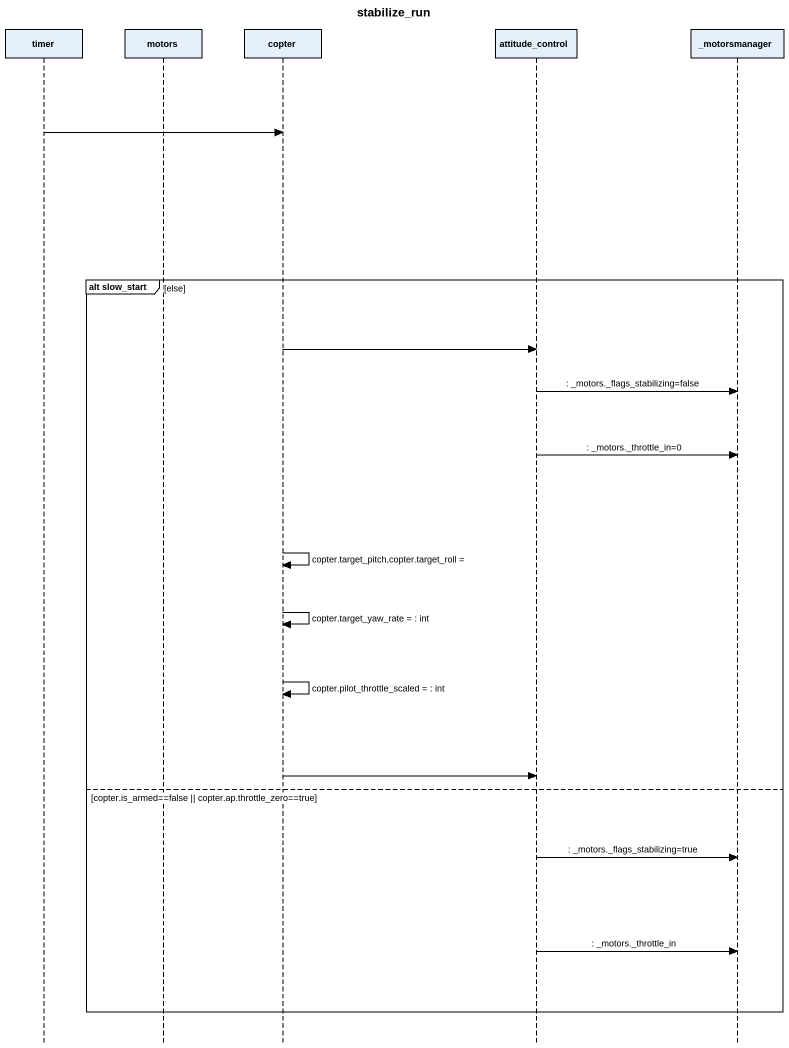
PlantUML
@startuml
title stabilize_run
hide footbox
participant timer
participant motors
participant copter
participant attitude_control
participant "_motorsmanager" as motorsmanager

timer -> copter
group alt slow_start [else]
  copter -> attitude_control
  attitude_control -> motorsmanager : : _motors._flags_stabilizing=false
  attitude_control -> motorsmanager : : _motors._throttle_in=0
  copter -> copter : copter.target_pitch,copter.target_roll =
  copter -> copter : copter.target_yaw_rate = : int
  copter -> copter : copter.pilot_throttle_scaled = : int
  copter -> attitude_control
else copter.is_armed==false || copter.ap.throttle_zero==true
  attitude_control -> motorsmanager : : _motors._flags_stabilizing=true
  attitude_control -> motorsmanager : : _motors._throttle_in
end
@enduml
